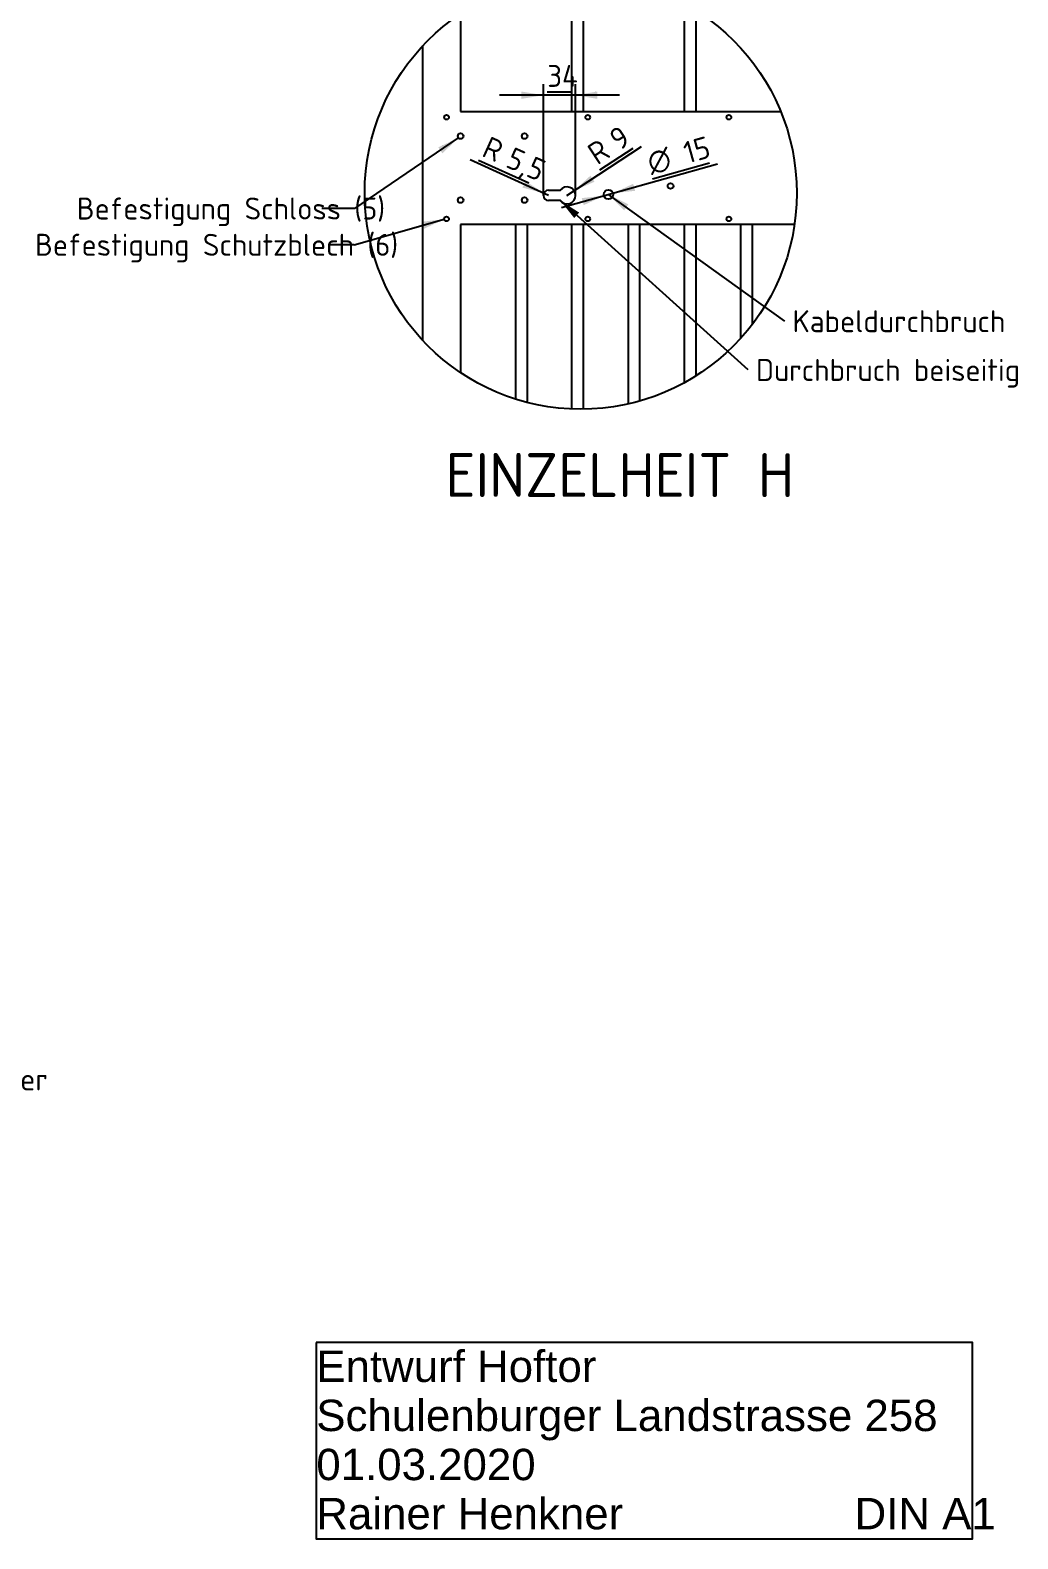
# Model space of a CAD drawing. Header units: inches. Extents: x 28 to 832, y 30 to 567.
# Drawn here: x 674.3 to 831.7, y 29.6 to 270 of the extents above; entities that cross this region are included whole.
import ezdxf
from ezdxf.enums import TextEntityAlignment as Align
from ezdxf.lldxf.tags import DXFTag

# ---------------------------------------------------------------- set-up
doc = ezdxf.new("R2010")
doc.units = ezdxf.units.IN
for name, color, linetype in [('Default', 7, 'Continuous'), ('METALLTOR', 7, 'Continuous'), ('VERZIERUNG', 7, 'Continuous')]:
    doc.layers.add(name, color=color, linetype=linetype)
doc.styles.add('SEACAD_arial_ttf', font='arial.ttf', dxfattribs={"height": 0.2})
doc.styles.add('SEACAD_seiso_ttf', font='seiso.ttf', dxfattribs={"height": 0.2})
doc.styles.add('SEACAD_semeci1_ttf', font='semeci1.ttf', dxfattribs={"height": 0.2})
tags = doc.linetypes.add('CENTER2', pattern=[1.125, 0.75, -0.125, 0.125, -0.125]).pattern_tags.tags
tags[10:11] = [DXFTag(74, 4), DXFTag(75, 0), DXFTag(340, '0'), DXFTag(46, 0.0), DXFTag(50, 0.0), DXFTag(44, 0.0), DXFTag(45, 0.0)]
tags[8:9] = [DXFTag(74, 4), DXFTag(75, 0), DXFTag(340, '0'), DXFTag(46, 0.0), DXFTag(50, 0.0), DXFTag(44, 0.0), DXFTag(45, 0.0)]
tags[6:7] = [DXFTag(74, 4), DXFTag(75, 0), DXFTag(340, '0'), DXFTag(46, 0.0), DXFTag(50, 0.0), DXFTag(44, 0.0), DXFTag(45, 0.0)]
tags[4:5] = [DXFTag(74, 4), DXFTag(75, 0), DXFTag(340, '0'), DXFTag(46, 0.0), DXFTag(50, 0.0), DXFTag(44, 0.0), DXFTag(45, 0.0)]

# ---------------------------------------------------------------- blocks, each defined once
blk = doc.blocks.new('SEANNOT_GROUP17')
at = {"layer": 'Default', "linetype": 'Continuous', "ltscale": 25.4}
blk.add_hatch(color=136, dxfattribs=at).paths.add_polyline_path([(769.68, 242.29), (766.49, 243.86), (769, 241.34)])
at = {"layer": 'Default', "color": 7, "linetype": 'Continuous', "ltscale": 25.4}
blk.add_lwpolyline([(794.61, 223.66), (766.49, 243.86)], dxfattribs=at)
at = {"layer": 'Default', "color": 136, "linetype": 'Continuous', "lineweight": 20, "ltscale": 25.4, "const_width": 0.00025}
blk.add_lwpolyline([(769.68, 242.29), (766.49, 243.86), (769, 241.34), (769.68, 242.29)], close=True, dxfattribs=at)
at = {"layer": 'Default', "color": 7, "linetype": 'Continuous', "ltscale": 25.4, "style": 'SEACAD_seiso_ttf'}
blk.add_text('Kabeldurchbruch', height=3.5, dxfattribs=at).set_placement((795.83, 225.41), align=Align.TOP_LEFT)
blk = doc.blocks.new('SEANNOT_GROUP18')
at = {"layer": 'Default', "linetype": 'Continuous', "ltscale": 25.4}
blk.add_hatch(color=136, dxfattribs=at).paths.add_polyline_path([(761.82, 240.98), (758.83, 242.89), (761.04, 240.11)])
at = {"layer": 'Default', "color": 7, "linetype": 'Continuous', "ltscale": 25.4}
blk.add_lwpolyline([(788.78, 215.89), (758.83, 242.89)], dxfattribs=at)
at = {"layer": 'Default', "color": 136, "linetype": 'Continuous', "lineweight": 20, "ltscale": 25.4, "const_width": 0.00025}
blk.add_lwpolyline([(761.82, 240.98), (758.83, 242.89), (761.04, 240.11), (761.82, 240.98)], close=True, dxfattribs=at)
at = {"layer": 'Default', "color": 7, "linetype": 'Continuous', "ltscale": 25.4, "style": 'SEACAD_seiso_ttf'}
blk.add_text('Durchbruch beiseitig', height=3.5, dxfattribs=at).set_placement((790.01, 217.64), align=Align.TOP_LEFT)
blk = doc.blocks.new('SEANNOT_GROUP19')
at = {"layer": 'Default', "linetype": 'Continuous', "ltscale": 25.4}
blk.add_hatch(color=136, dxfattribs=at).paths.add_polyline_path([(737.12, 238.4), (740.32, 239.92), (736.8, 239.52)])
at = {"layer": 'Default', "color": 7, "linetype": 'Continuous', "ltscale": 25.4}
blk.add_line((725.99, 235.84), (721.92, 235.84), dxfattribs=at)
blk.add_lwpolyline([(725.99, 235.84), (740.32, 239.92)], dxfattribs=at)
at = {"layer": 'Default', "color": 136, "linetype": 'Continuous', "lineweight": 20, "ltscale": 25.4, "const_width": 0.00025}
blk.add_lwpolyline([(737.12, 238.4), (740.32, 239.92), (736.8, 239.52), (737.12, 238.4)], close=True, dxfattribs=at)
at = {"layer": 'Default', "color": 7, "linetype": 'Continuous', "ltscale": 25.4, "style": 'SEACAD_seiso_ttf'}
blk.add_text('Befestigung Schutzblech (6)', height=3.5, dxfattribs=at).set_placement((675.11, 237.59), align=Align.TOP_LEFT)
blk = doc.blocks.new('SEANNOT_GROUP20')
at = {"layer": 'Default', "linetype": 'Continuous', "ltscale": 25.4}
blk.add_hatch(color=136, dxfattribs=at).paths.add_polyline_path([(740.03, 250.42), (742.6, 252.87), (739.38, 251.38)])
at = {"layer": 'Default', "color": 7, "linetype": 'Continuous', "ltscale": 25.4}
blk.add_line((726.09, 241.62), (720.84, 241.62), dxfattribs=at)
blk.add_lwpolyline([(726.09, 241.62), (742.6, 252.87)], dxfattribs=at)
at = {"layer": 'Default', "color": 136, "linetype": 'Continuous', "lineweight": 20, "ltscale": 25.4, "const_width": 0.00025}
blk.add_lwpolyline([(740.03, 250.42), (742.6, 252.87), (739.38, 251.38), (740.03, 250.42)], close=True, dxfattribs=at)
at = {"layer": 'Default', "color": 7, "linetype": 'Continuous', "ltscale": 25.4, "style": 'SEACAD_seiso_ttf'}
blk.add_text('Befestigung Schloss (5)', height=3.5, dxfattribs=at).set_placement((681.76, 243.37), align=Align.TOP_LEFT)
blk = doc.blocks.new('SEANNOT_GROUP24')
at = {"layer": 'Default', "linetype": 'Continuous', "ltscale": 25.4}
blk.add_hatch(color=136, dxfattribs=at).paths.add_polyline_path([(647.33, 101.31), (645.14, 98.52), (648.11, 100.45)])
at = {"layer": 'Default', "color": 7, "linetype": 'Continuous', "ltscale": 25.4}
blk.add_line((649.85, 102.83), (655.1, 102.83), dxfattribs=at)
blk.add_lwpolyline([(649.85, 102.83), (645.14, 98.52)], dxfattribs=at)
at = {"layer": 'Default', "color": 136, "linetype": 'Continuous', "lineweight": 20, "ltscale": 25.4, "const_width": 0.00025}
blk.add_lwpolyline([(647.33, 101.31), (645.14, 98.52), (648.11, 100.45), (647.33, 101.31)], close=True, dxfattribs=at)
at = {"layer": 'Default', "color": 7, "linetype": 'Continuous', "ltscale": 25.4, "style": 'SEACAD_seiso_ttf'}
blk.add_text('Safecoder', height=3.5, dxfattribs=at).set_placement((656.33, 104.58), align=Align.TOP_LEFT)
blk = doc.blocks.new('SE30')
at = {"layer": 'METALLTOR', "color": 7, "linetype": 'Continuous', "ltscale": 25.4}
for p, q in [((760.66, 257.06), (760.66, 278.47)), ((762.46, 278.5), (762.46, 257.06)), ((778.6, 257.06), (778.6, 274.28)), ((742.94, 272.69), (742.94, 257.06)), ((780.4, 273.22), (780.4, 257.06)), ((736.94, 220.55), (736.94, 267.6)), ((742.94, 257.06), (793.96, 257.06)), ((756.97, 244.54), (758.83, 244.54)), ((758.83, 242.89), (756.97, 242.89)), ((742.94, 239.06), (742.94, 215.46)), ((796.14, 239.06), (742.94, 239.06)), ((751.73, 211.24), (751.73, 239.06)), ((753.53, 239.06), (753.53, 210.73)), ((760.66, 209.68), (760.66, 239.06)), ((762.46, 239.06), (762.46, 209.65)), ((769.67, 210.49), (769.67, 239.06)), ((771.47, 239.06), (771.47, 210.95)), ((778.6, 213.87), (778.6, 239.06)), ((780.4, 239.06), (780.4, 214.93)), ((787.6, 220.97), (787.6, 239.06)), ((789.4, 239.06), (789.4, 223.13))]:
    blk.add_line(p, q, dxfattribs=at)
for centre, radius in [((740.69, 256.16), 0.375), ((763.19, 256.16), 0.375), ((785.69, 256.16), 0.375), ((742.94, 253.16), 0.45), ((753.14, 253.16), 0.45), ((776.39, 245.21), 0.45), ((742.94, 242.96), 0.45), ((753.14, 242.96), 0.45), ((766.49, 243.86), 0.75), ((740.69, 239.96), 0.375), ((763.19, 239.96), 0.375), ((785.69, 239.96), 0.375)]:
    blk.add_circle(centre, radius, dxfattribs=at)
for centre, radius, start, end in [((756.97, 243.71), 0.825, 90, 270), ((759.89, 243.71), 1.35, 217.6699, 142.3301)]:
    blk.add_arc(centre, radius, start, end, dxfattribs=at)
at = {"layer": 'VERZIERUNG', "color": 7, "linetype": 'Continuous', "ltscale": 25.4}
for centre, radius, start, end in [((753.17, 280.78), 4.5, 244.0915, 302.9013), ((753.17, 280.78), 3.75, 258.2507, 302.9013), ((749.5, 286.45), 10.5, 302.9013, 305.2631), ((749.5, 286.45), 11.25, 302.9013, 312.335), ((773.62, 287.67), 11.25, 239.1748, 242.9013), ((770.54, 281.66), 4.5, 242.9013, 280.0796)]:
    blk.add_arc(centre, radius, start, end, dxfattribs=at)
blk = doc.blocks.new('GDimGGroup75')
at = {"layer": 'Default', "linetype": 'Continuous', "ltscale": 25.4}
blk.add_hatch(color=136, dxfattribs=at).paths.add_polyline_path([(763.63, 246.86), (761.02, 244.45), (764.27, 245.89)])
at = {"layer": 'Default', "color": 7, "linetype": 'Continuous', "ltscale": 25.4}
for p, q in [((759.89, 243.71), (771.74, 251.49)), ((765.15, 247.78), (770.43, 251.25))]:
    blk.add_line(p, q, dxfattribs=at)
at = {"layer": 'Default', "color": 136, "linetype": 'Continuous', "lineweight": 20, "ltscale": 25.4, "const_width": 0.00025}
blk.add_lwpolyline([(763.63, 246.86), (761.02, 244.45), (764.27, 245.89), (763.63, 246.86)], close=True, dxfattribs=at)
at = {"layer": 'Default', "color": 7, "linetype": 'Continuous', "ltscale": 25.4, "style": 'SEACAD_seiso_ttf'}
for s, p in [('9', (766.28, 253.66)), ('R', (762.8, 251.37))]:
    blk.add_text(s, height=3.5, rotation=33.2954, dxfattribs=at).set_placement(p, align=Align.TOP_LEFT)
blk = doc.blocks.new('GDimGGroup76')
at = {"layer": 'Default', "linetype": 'Continuous', "ltscale": 25.4}
blk.add_hatch(color=136, dxfattribs=at).paths.add_polyline_path([(752.79, 244.96), (756.22, 244.05), (753.27, 246.02)])
at = {"layer": 'Default', "color": 7, "linetype": 'Continuous', "ltscale": 25.4}
for p, q in [((756.97, 243.71), (744.46, 249.36)), ((745.79, 249.32), (753.79, 245.71))]:
    blk.add_line(p, q, dxfattribs=at)
at = {"layer": 'Default', "color": 136, "linetype": 'Continuous', "lineweight": 20, "ltscale": 25.4, "const_width": 0.00025}
blk.add_lwpolyline([(752.79, 244.96), (756.22, 244.05), (753.27, 246.02), (752.79, 244.96)], close=True, dxfattribs=at)
at = {"layer": 'Default', "color": 7, "linetype": 'Continuous', "ltscale": 25.4, "style": 'SEACAD_seiso_ttf'}
for s, p in [('R', (747.56, 253.24)), ('5,5', (751.36, 251.52))]:
    blk.add_text(s, height=3.5, rotation=335.7126, dxfattribs=at).set_placement(p, align=Align.TOP_LEFT)
blk = doc.blocks.new('GDimGGroup77')
at = {"layer": 'Default', "linetype": 'Continuous', "ltscale": 25.4}
for points in [[(752.64, 260.27), (752.64, 259.1), (756.14, 259.68)], [(764.74, 260.27), (761.24, 259.68), (764.74, 259.1)]]:
    blk.add_hatch(color=136, dxfattribs=at).paths.add_polyline_path(points)
at = {"layer": 'Default', "color": 7, "linetype": 'Continuous', "ltscale": 25.4}
for p, q in [((768.24, 259.68), (749.14, 259.68)), ((756.14, 243.71), (756.14, 261.43)), ((756.75, 260.2), (760.64, 260.2)), ((761.24, 243.71), (761.24, 261.43))]:
    blk.add_line(p, q, dxfattribs=at)
at = {"layer": 'Default', "color": 136, "linetype": 'Continuous', "lineweight": 20, "ltscale": 25.4, "const_width": 0.00025}
for points in [[(752.64, 260.27), (756.14, 259.68), (752.64, 259.1), (752.64, 260.27)], [(764.74, 260.27), (761.24, 259.68), (764.74, 259.1), (764.74, 260.27)]]:
    blk.add_lwpolyline(points, close=True, dxfattribs=at)
at = {"layer": 'Default', "color": 7, "linetype": 'Continuous', "ltscale": 25.4, "style": 'SEACAD_seiso_ttf'}
blk.add_text('34', height=3.5, dxfattribs=at).set_placement((756.75, 264.5), align=Align.TOP_LEFT)
blk = doc.blocks.new('GDimGGroup84')
at = {"layer": 'Default', "linetype": 'Continuous', "ltscale": 25.4}
for points in [[(770.43, 245.56), (767.22, 244.06), (770.75, 244.44)], [(762.24, 243.28), (762.56, 242.16), (765.77, 243.66)]]:
    blk.add_hatch(color=136, dxfattribs=at).paths.add_polyline_path(points)
at = {"layer": 'Default', "color": 7, "linetype": 'Continuous', "ltscale": 25.4}
for p, q in [((767.22, 244.06), (783.9, 248.72)), ((773.51, 246.36), (782.58, 248.89)), ((759.03, 241.78), (767.22, 244.06))]:
    blk.add_line(p, q, dxfattribs=at)
at = {"layer": 'Default', "color": 136, "linetype": 'Continuous', "lineweight": 20, "ltscale": 25.4, "const_width": 0.00025}
for points in [[(770.43, 245.56), (767.22, 244.06), (770.75, 244.44), (770.43, 245.56)], [(762.24, 243.28), (765.77, 243.66), (762.56, 242.16), (762.24, 243.28)]]:
    blk.add_lwpolyline(points, close=True, dxfattribs=at)
at = {"layer": 'Default', "color": 7, "linetype": 'Continuous', "ltscale": 25.4}
for s, style, p in [('15', 'SEACAD_seiso_ttf', (778.13, 252.11)), ('O', 'SEACAD_semeci1_ttf', (772.36, 250.49))]:
    blk.add_text(s, height=3.5, rotation=15.5963, dxfattribs=dict(at, style=style)).set_placement(p, align=Align.TOP_LEFT)

msp = doc.modelspace()

# ---------------------------------------------------------------- linework, layer by layer
at = {"layer": 'Default', "color": 7, "linetype": 'Continuous', "ltscale": 25.4}
msp.add_lwpolyline([(719.94, 60.91), (719.94, 29.61), (824.54, 29.61), (824.54, 60.91), (719.94, 60.91)], dxfattribs=at)
at = {"layer": 'Default', "color": 7, "linetype": 'CENTER2', "ltscale": 25.4}
msp.add_circle((762.08, 244.07), 34.43, dxfattribs=at)

# ---------------------------------------------------------------- block references
at = {"layer": 'Default'}
for name in ['SE30', 'GDimGGroup77', 'SEANNOT_GROUP20', 'GDimGGroup76', 'GDimGGroup84', 'GDimGGroup75', 'SEANNOT_GROUP18', 'SEANNOT_GROUP17', 'SEANNOT_GROUP19', 'SEANNOT_GROUP24']:
    msp.add_blockref(name, (0, 0), dxfattribs=at)

# ---------------------------------------------------------------- texts
at = {"color": 7, "linetype": 'Continuous', "ltscale": 25.4, "style": 'SEACAD_seiso_ttf'}
msp.add_text('EINZELHEIT H', height=7, dxfattribs=at).set_placement((740.52, 202.65), align=Align.TOP_LEFT)
at = {"layer": 'Default', "color": 7, "linetype": 'Continuous', "ltscale": 25.4, "style": 'SEACAD_arial_ttf'}
for s, p in [('Entwurf Hoftor', (719.94, 59.61)), ('Schulenburger Landstrasse 258', (719.94, 51.78)), ('01.03.2020', (719.94, 43.96)), ('Rainer Henkner^I^I                 DIN A1', (719.94, 36.13))]:
    msp.add_text(s, height=5, dxfattribs=at).set_placement(p, align=Align.TOP_LEFT)

doc.saveas('drawing.dxf')
